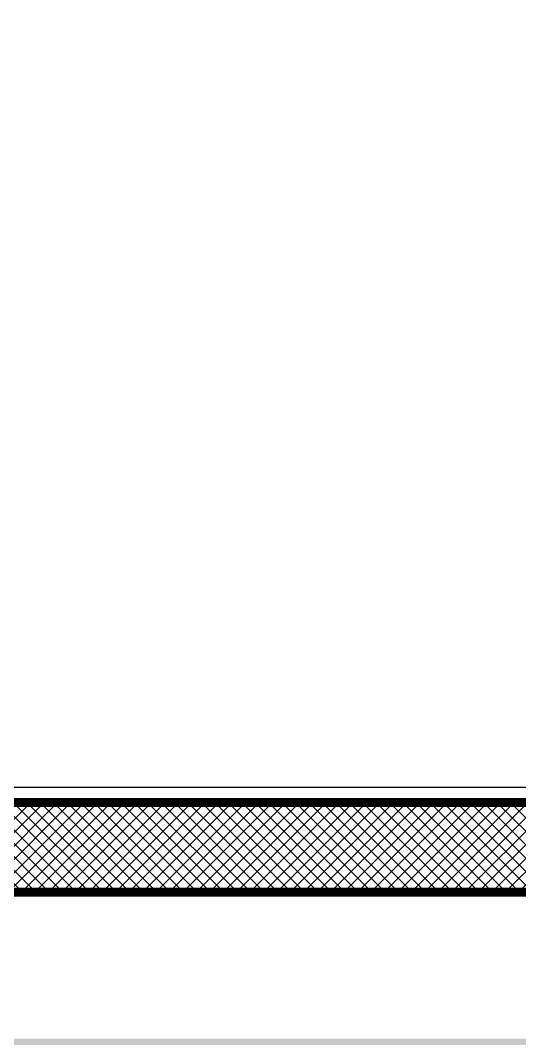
# Model space of a CAD drawing. Extents: x 250879 to 348495, y -51522 to -9360.
# Drawn here: x 290828 to 290994.9, y -50727.1 to -50386.5 of the extents above; entities that cross this region are included whole.
import ezdxf

# ---------------------------------------------------------------- set-up
doc = ezdxf.new("R2010")
doc.units = 0
doc.layers.add('AXIS', color=1, linetype='CONTINUOUS')
doc.layers.add('WALL', color=7, linetype='CONTINUOUS')
doc.layers.add('int fram for glaz& landscap obj.', color=252, linetype='CONTINUOUS', lineweight=15)

msp = doc.modelspace()

# ---------------------------------------------------------------- hatches: boundary and pattern name
at = {"layer": 'AXIS'}
h = msp.add_hatch(dxfattribs=at)
h.set_pattern_fill('ANSI37', color=256, style=0)
h.set_pattern_definition([(45, (19207.2062, -24231.1652), (-2.24506403, 2.24506403), []), (135, (19207.2062, -24231.1652), (-2.24506403, -2.24506403), [])])
h.paths.add_polyline_path([(289238.58209, -50648.17295), (289238.58209, -50678.17295), (292232.78876, -50678.17295), (292232.78876, -50648.17295)])
at = {"layer": 'int fram for glaz& landscap obj.'}
h = msp.add_hatch(dxfattribs=at)
h.set_pattern_fill('EARTH', color=256, scale=4, angle=45, style=0)
h.set_pattern_definition([(45, (8319.78, -20351.165), (4e-15, 35.9210245), [25.4, -25.4]), (45, (8313.045, -20344.43), (4e-15, 35.9210245), [25.4, -25.4]), (45, (8306.31, -20337.695), (4e-15, 35.9210245), [25.4, -25.4]), (135, (8306.31, -20333.205), (-35.9210245, 4e-15), [25.4, -25.4]), (135, (8313.045, -20326.47), (-35.9210245, 4e-15), [25.4, -25.4]), (135, (8319.78, -20319.734), (-35.9210245, 4e-15), [25.4, -25.4])])
h.paths.add_polyline_path([(292655.24487, -50112.17295), (292482.95335, -50112.17295), (292482.95335, -50328.17295), (292603.88649, -50328.17295)])
h.paths.add_polyline_path([(292603.88649, -50328.17295), (292482.95335, -50328.17295), (292482.95335, -50648.17295), (292527.8, -50648.17295)])
h.paths.add_polyline_path([(292527.8, -50648.17295), (292482.95335, -50648.17295), (292482.95335, -50727.14584), (292437.50717, -50727.14584), (291817.78876, -50727.14584), (291817.78876, -50776.59637), (292497.26473, -50776.59637)])
h.paths.add_polyline_path([(291817.78876, -50727.14584), (291795.06567, -50727.14584), (291417.78876, -50727.14584), (291417.78876, -50776.59637), (291606.72451, -50776.59637), (291817.78876, -50776.59637)])
h.paths.add_polyline_path([(291417.78876, -50727.14584), (291017.78876, -50727.14584), (291017.78876, -50776.59637), (291417.78876, -50776.59637)])
h.paths.add_polyline_path([(291017.78876, -50727.14584), (290995.06567, -50727.14584), (290617.78876, -50727.14584), (290617.78876, -50776.59637), (290741.25098, -50776.59637), (291017.78876, -50776.59637)])

# ---------------------------------------------------------------- linework, layer by layer
at = {"layer": 'WALL', "linetype": 'Continuous'}
for p, q in [((292217.78876, -50643.17295), (289092.2533, -50643.17295)), ((292217.78876, -50648.17295), (289092.2533, -50648.17295))]:
    msp.add_line(p, q, dxfattribs=at)
at = {"layer": 'WALL', "linetype": 'Continuous', "const_width": 3}
for points in [[(289079.43967, -50092.17295), (289072.2533, -50096.17295), (289072.2533, -50678.17295), (292232.78876, -50678.17295), (292232.78876, -50648.17295)], [(289079.43967, -50108.17295), (289072.2533, -50112.17295), (289072.2533, -50678.17295), (292232.78876, -50678.17295), (292232.78876, -50648.17295)], [(292232.78876, -50648.17295), (289072.2533, -50648.17295)], [(292232.78876, -50648.17295), (289072.2533, -50648.17295)]]:
    msp.add_lwpolyline(points, dxfattribs=at)
at = {"layer": 'WALL', "linetype": 'Continuous'}
msp.add_lwpolyline([(289189.34358, -50678.17295), (292232.78876, -50678.17295), (292232.78876, -50648.17295), (289072.2533, -50648.17295)], dxfattribs=at)

doc.saveas('drawing.dxf')
